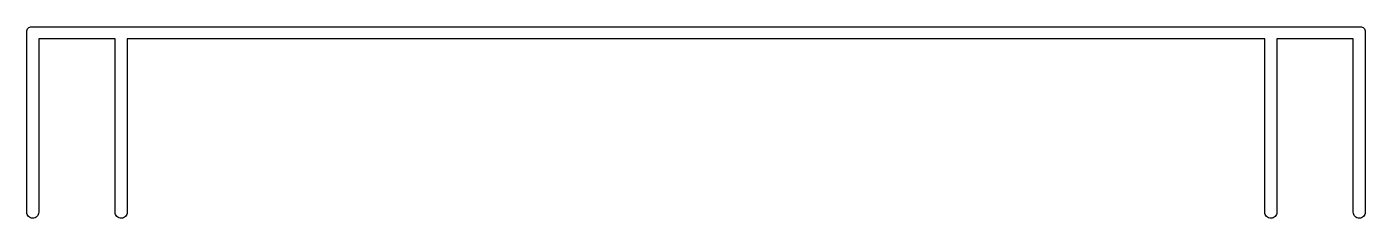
# Model space of a CAD drawing. Extents: x 879 to 1019, y -47 to -27.
import ezdxf

# ---------------------------------------------------------------- set-up
doc = ezdxf.new("R2010")
doc.units = 0
doc.header["$LTSCALE"] = 15
doc.layers.get('0').update_dxf_attribs({"linetype": 'CONTINUOUS'})

msp = doc.modelspace()

# ---------------------------------------------------------------- linework, layer by layer
at = {"ltscale": 0.05}
msp.add_lwpolyline([(888.58, -47.44), (888.58, -47.44, -0.414214), (887.95, -46.81), (887.95, -28.69), (879.95, -28.69), (879.95, -46.81, -0.414214), (879.33, -47.44), (879.33, -47.44, -0.414214), (878.7, -46.81), (878.7, -27.94, -0.414214), (879.2, -27.44), (1018.2, -27.44, -0.414214), (1018.7, -27.94), (1018.7, -46.81, -0.414214), (1018.08, -47.44, -0.414214), (1017.45, -46.81), (1017.45, -28.69), (1009.45, -28.69), (1009.45, -46.81, -0.414214), (1008.83, -47.44, -0.414214), (1008.2, -46.81), (1008.2, -28.69), (889.2, -28.69), (889.2, -46.81, -0.414214)], format="xyb", close=True, dxfattribs=at)

doc.saveas('drawing.dxf')
